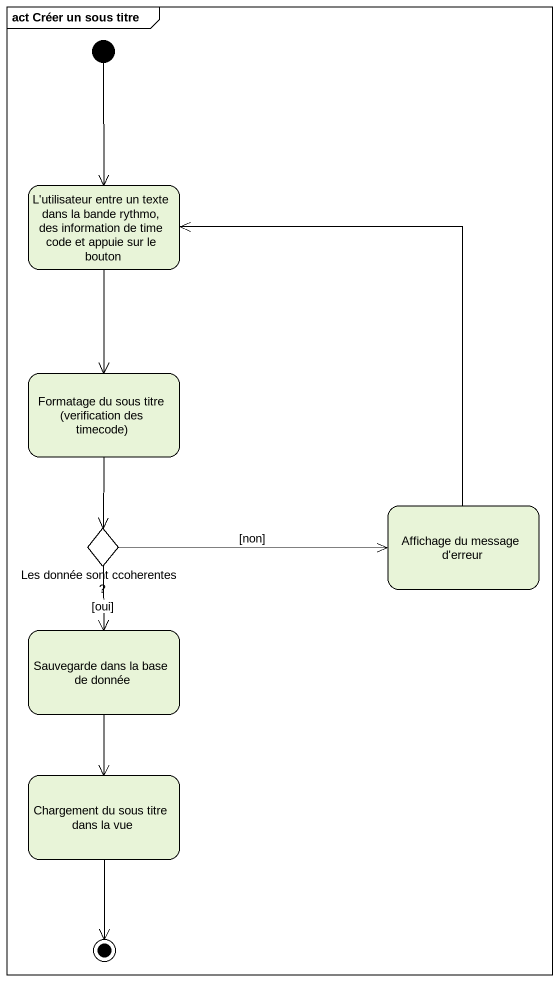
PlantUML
@startuml
mainframe act Créer un sous titre
hide empty description
state "L'utilisateur entre un texte dans la bande rythmo, des information de time code et appuie sur le bouton" as L_utilisateur_entre_un
state "Formatage du sous titre (verification des timecode)" as Formatage_du_sous_titre
state "Les donnée sont ccoherentes ?" as Les_donnée_sont_ccoherentes <<choice>>
state "Affichage du message d'erreur" as Affichage_du_message_d
state "Sauvegarde dans la base de donnée" as Sauvegarde_dans_la_base_de
state "Chargement du sous titre dans la vue" as Chargement_du_sous_titre
[*] --> L_utilisateur_entre_un
L_utilisateur_entre_un --> Formatage_du_sous_titre
Formatage_du_sous_titre --> Les_donnée_sont_ccoherentes
Les_donnée_sont_ccoherentes -right-> Affichage_du_message_d : [non]
Les_donnée_sont_ccoherentes --> Sauvegarde_dans_la_base_de : [oui]
Affichage_du_message_d -up-> L_utilisateur_entre_un
Sauvegarde_dans_la_base_de --> Chargement_du_sous_titre
Chargement_du_sous_titre --> [*]
@enduml
